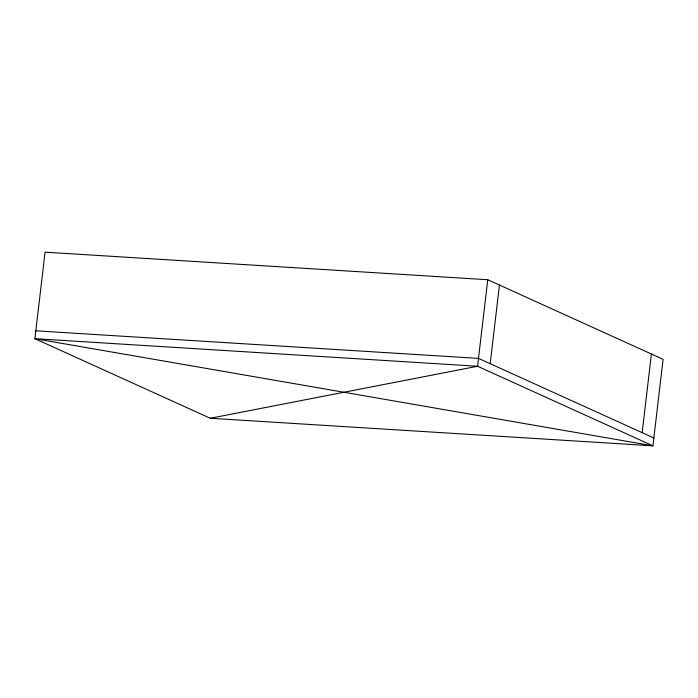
<?xml version="1.0" encoding="UTF-8"?>
<svg xmlns="http://www.w3.org/2000/svg" width="698" height="698" viewBox="0 0 698 698"><rect width="100%" height="100%" fill="white"/><g stroke="black" fill="none" stroke-linecap="round" stroke-linejoin="round"><path stroke-width="1.05" d="M487.745 279.741L477.58 366.258L210.255 418.259L34.9 338.687L45.065 252.17L487.745 279.741L663.1 359.313L652.935 445.83L210.255 418.259M490.197 363.702L499.436 285.046M642.169 432.664L651.409 354.008M35.825 330.817L478.505 358.397L653.86 437.969M477.58 366.258L34.9 338.687L652.935 445.83L477.58 366.258"/></g></svg>
